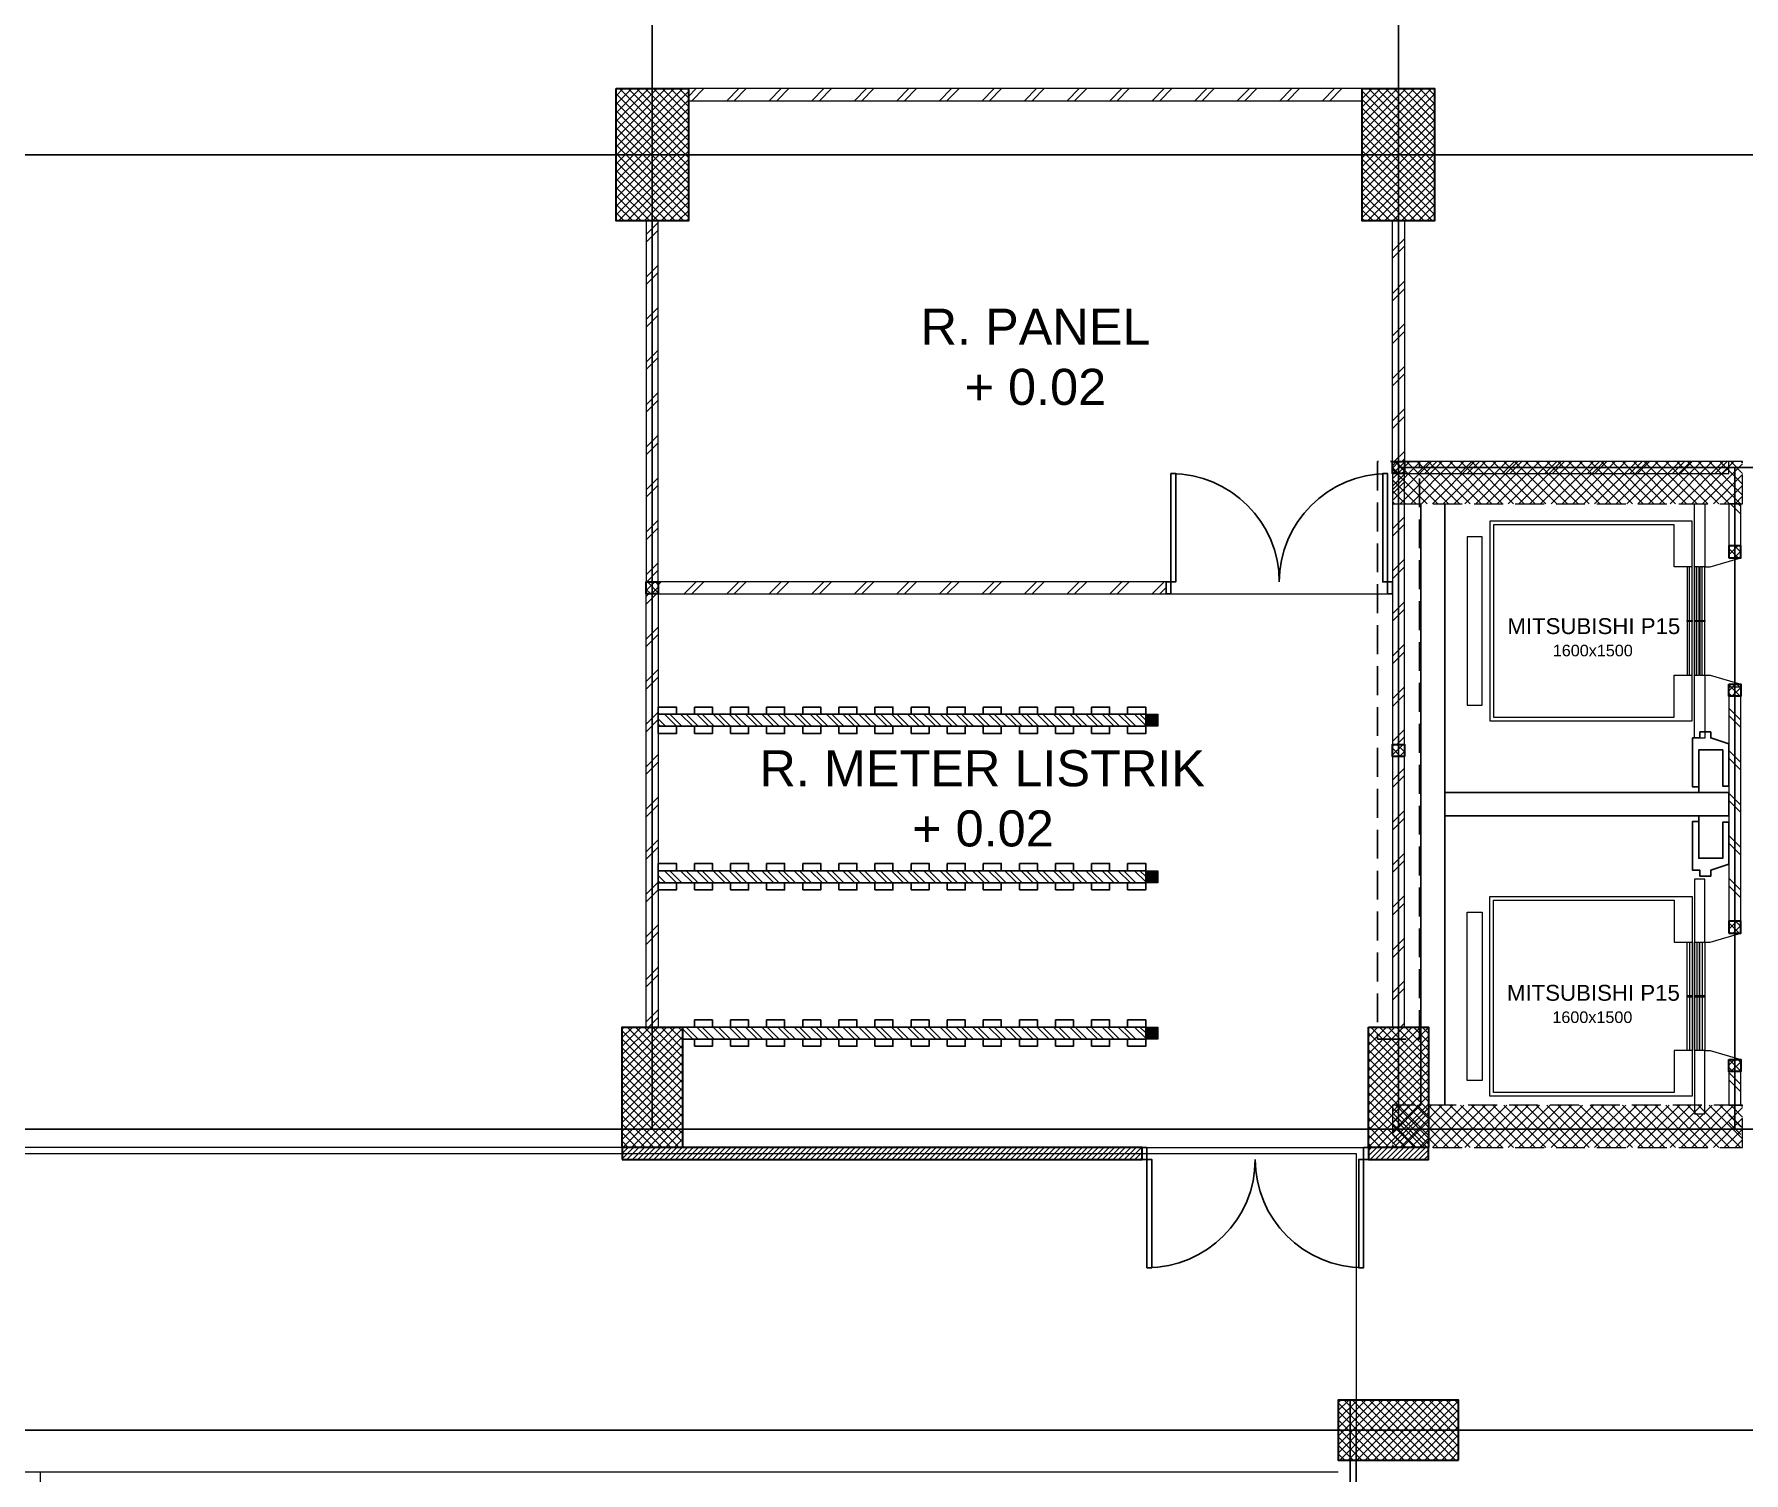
# Model space of a CAD drawing. Header units: inches. Extents: x -1 to 125, y -2 to 87.
# Drawn here: x 34.97 to 49.17, y 56.76 to 68.72 of the extents above; entities that cross this region are included whole.
import ezdxf
from ezdxf.enums import TextEntityAlignment as Align

# ---------------------------------------------------------------- set-up
doc = ezdxf.new("R2010")
doc.units = ezdxf.units.IN
doc.header["$MEASUREMENT"] = 0
doc.linetypes.add('ACAD_ISO02W100', pattern=[15, 12, -3])
doc.layers.get('defpoints').update_dxf_attribs({"color": 1})
for name, color, linetype in [('AR_BETON', 150, 'Continuous'), ('dinding', 3, 'Continuous'), ('Kusen', 30, 'Continuous'), ('pvc', 12, 'Continuous')]:
    doc.layers.add(name, color=color, linetype=linetype)
for name, color, linetype, lineweight in [('ars', 11, 'Continuous', 0), ('ars @ 1', 11, 'Continuous', 0), ('ARSIR @ 1', 31, 'Continuous', 5), ('ARSIR KOLOM @ 1', 8, 'Continuous', 13), ('KOL', 1, 'Continuous', 30), ('KOLOM', 4, 'Continuous', 9), ('lan', 7, 'Continuous', 15), ('LIFT', 15, 'Continuous', 15), ('NOT', 7, 'Continuous', 20), ('tem', 5, 'Continuous', 20), ('u', 6, 'Continuous', 20)]:
    doc.layers.add(name, color=color, linetype=linetype, lineweight=lineweight)
doc.layers.add('as', color=1, linetype='Continuous', plot=False)
doc.layers.add('POLYLINE TPAK', color=4, linetype='Continuous', lineweight=20, plot=False)
doc.styles.get("Standard").update_dxf_attribs({"font": 'arial.ttf'})
pattern_1 = [(45, (0, -5), (-0.03535534, 0.03535534), []), (135, (0, -5), (-0.03535534, -0.03535534), [])]

# ---------------------------------------------------------------- blocks, each defined once
blk = doc.blocks.new('k1')
at = {"layer": 'ars'}
h = blk.add_hatch(dxfattribs=at)
h.set_pattern_fill('_USER', color=256, scale=0.05, angle=45, double=1, pattern_type=0)
h.set_pattern_definition(pattern_1)
h.paths.add_polyline_path([(-0.3, -0.55), (0.3, -0.55), (0.3, 0.55), (-0.3, 0.55)])
at = {"layer": 'KOL'}
blk.add_lwpolyline([(-0.3, -0.55), (0.3, -0.55), (0.3, 0.55), (-0.3, 0.55)], close=True, dxfattribs=at)
blk = doc.blocks.new('k2')
at = {"layer": 'ars'}
h = blk.add_hatch(dxfattribs=at)
h.set_pattern_fill('_USER', color=256, scale=0.05, angle=45, double=1, pattern_type=0)
h.set_pattern_definition(pattern_1)
h.paths.add_polyline_path([(-0.25, -0.5), (0.25, -0.5), (0.25, 0.5), (-0.25, 0.5)])
at = {"layer": 'KOL'}
blk.add_lwpolyline([(-0.25, -0.5), (0.25, -0.5), (0.25, 0.5), (-0.25, 0.5)], close=True, dxfattribs=at)
blk = doc.blocks.new('K 10.10')
at = {"layer": 'ars'}
h = blk.add_hatch(dxfattribs=at)
h.set_pattern_fill('_USER', color=256, scale=0.05, angle=45, double=1, pattern_type=0)
h.set_pattern_definition([(45, (0, 0), (-0.035355339, 0.035355339), []), (135, (0, 0), (-0.035355339, -0.035355339), [])])
h.paths.add_polyline_path([(1560.538, 1380.407), (1560.638, 1380.407), (1560.638, 1380.507), (1560.538, 1380.507)])
at = {"layer": 'KOL'}
blk.add_lwpolyline([(1560.538, 1380.407), (1560.638, 1380.407), (1560.638, 1380.507), (1560.538, 1380.507)], close=True, dxfattribs=at)
blk = doc.blocks.new('KLOPRAK-10')
at = {"layer": 'ARSIR KOLOM @ 1'}
blk.add_hatch(color=256, dxfattribs=at).paths.add_polyline_path([(390.015, -20.575), (390.115, -20.575), (390.115, -20.475), (390.015, -20.475)])
at = {"layer": 'as'}
blk.add_line((390.115, -20.475), (390.015, -20.575), dxfattribs=at)
blk.add_lwpolyline([(390.015, -20.475), (390.115, -20.575)], dxfattribs=at)
at = {"layer": 'KOLOM'}
blk.add_lwpolyline([(390.015, -20.575), (390.115, -20.575), (390.115, -20.475), (390.015, -20.475)], close=True, dxfattribs=at)
blk = doc.blocks.new('LIFT PENUMPANG')
at = {"layer": 'LIFT'}
for points in [[(-0.705, 1.955), (-0.705, 1.83), (0.695, 1.83), (0.695, 1.955)], [(-0.835, 1.765), (-0.835, 0.085), (0.825, 0.085), (0.825, 1.765)], [(-0.805, 1.735), (-0.805, 0.235), (-0.455, 0.235), (-0.455, 0.085), (0.445, 0.085), (0.445, 0.235), (0.795, 0.235), (0.795, 1.735)], [(-0.455, 0.085), (0.445, 0.085), (0.445, 0.125), (-0.455, 0.125)], [(-0.455, 0.105), (0.445, 0.105), (0.445, 0.125), (-0.455, 0.125)], [(-0.455, 0.025), (0.445, 0.025), (0.445, 0.065), (-0.455, 0.065)], [(-0.455, 0.045), (0.445, 0.045), (0.445, 0.065), (-0.455, 0.065)], [(-0.455, -0.02), (0.445, -0.02), (0.445, 0.02), (-0.455, 0.02)], [(-0.455, 0), (0.445, 0), (0.445, 0.02), (-0.455, 0.02)], [(-0.01, 0.125), (0, 0.125), (0, 0.085), (-0.01, 0.085)], [(-0.01, 0.065), (0, 0.065), (0, 0.025), (-0.01, 0.025)], [(-0.01, 0.02), (0, 0.02), (0, -0.02), (-0.01, -0.02)]]:
    blk.add_lwpolyline(points, close=True, dxfattribs=at)
for points in [[(-0.455, -0.02), (-0.98, -0.02), (-0.98, 0.065), (0.97, 0.065), (0.97, -0.02), (0.445, -0.02)], [(-0.455, -0.02), (-0.455, -0.065), (-0.53, -0.32)], [(0.445, -0.02), (0.445, -0.065), (0.52, -0.32)]]:
    blk.add_lwpolyline(points, dxfattribs=at)
at = {"layer": 'KOLOM', "extrusion": (0, 0, -1), "zscale": -1, "rotation": 270}
blk.add_blockref('K 10.10', (-1379.877, 1560.318), dxfattribs=at)
at = {"layer": 'KOLOM', "extrusion": (0, 0, -1), "xscale": -1, "zscale": -1, "rotation": 90}
blk.add_blockref('K 10.10', (1379.887, 1560.318), dxfattribs=at)
blk = doc.blocks.new('P.60')
at = {"layer": 'Kusen'}
for points in [[(1472.835, 997.535), (1472.875, 997.535), (1472.875, 997.435), (1472.835, 997.435)], [(1472.875, 996.885), (1472.915, 996.885), (1472.915, 997.435), (1472.875, 997.435)], [(1473.475, 997.535), (1473.515, 997.535), (1473.515, 997.435), (1473.475, 997.435)]]:
    blk.add_lwpolyline(points, close=True, dxfattribs=at)
blk.add_arc((1472.895, 997.466), 0.581, 268.0266, 356.9943, dxfattribs=at)
blk = doc.blocks.new('LIFT TENGAH')
at = {"layer": 'ars'}
h = blk.add_hatch(dxfattribs=at)
h.set_pattern_fill('TEMBOK', color=256, scale=0.25)
h.set_pattern_definition([(45, (1.7978, -8.52464), (-0.1767767, 0.1767767), []), (45, (1.8603, -8.52464), (-0.1767767, 0.1767767), [])])
h.paths.add_polyline_path([(4.185, 5.6), (3.81, 5.6), (3.81, 5.7), (4.185, 5.7)])
h = blk.add_hatch(dxfattribs=at)
h.set_pattern_fill('TEMBOK', color=256, scale=0.25)
h.set_pattern_definition([(45, (3.0728, -8.52464), (-0.1767767, 0.1767767), []), (45, (3.1353, -8.52464), (-0.1767767, 0.1767767), [])])
h.paths.add_polyline_path([(5.395, 5.6), (5.085, 5.6), (5.085, 5.7), (5.395, 5.7)])
h = blk.add_hatch(dxfattribs=at)
h.set_pattern_fill('TEMBOK', color=256, scale=0.25)
h.set_pattern_definition([(45, (3.9628, -8.52464), (-0.1767767, 0.1767767), []), (45, (4.0253, -8.52464), (-0.1767767, 0.1767767), [])])
h.paths.add_polyline_path([(6.285, 5.6), (6.075, 5.6), (6.075, 5.7), (6.285, 5.7)])
h = blk.add_hatch(dxfattribs=at)
h.set_pattern_fill('TEMBOK', color=256, scale=0.25)
h.set_pattern_definition([(45, (25.7678, -10.47464), (-0.1767767, 0.1767767), []), (45, (25.8303, -10.47464), (-0.1767767, 0.1767767), [])])
h.paths.add_polyline_path([(-0.115, 5.07), (-0.015, 5.07), (-0.015, 5.6), (-0.115, 5.6)])
h = blk.add_hatch(dxfattribs=at)
h.set_pattern_fill('TEMBOK', color=256, scale=0.25)
h.set_pattern_definition([(45, (29.5928, -10.47464), (-0.1767767, 0.1767767), []), (45, (29.6553, -10.47464), (-0.1767767, 0.1767767), [])])
h.paths.add_polyline_path([(3.71, 4.4), (3.81, 4.4), (3.81, 5.6), (3.71, 5.6)])
h = blk.add_hatch(dxfattribs=at)
h.set_pattern_fill('TEMBOK', color=256, scale=0.25)
h.set_pattern_definition([(45, (-33.865, -7.775), (-0.1767767, 0.1767767), []), (45, (-33.8025, -7.775), (-0.1767767, 0.1767767), [])])
h.paths.add_polyline_path([(6.285, 5.6), (6.385, 5.6), (6.385, 5.1), (6.285, 5.1)])
h = blk.add_hatch(dxfattribs=at)
h.set_pattern_fill('TEMBOK', color=256, scale=0.25)
h.set_pattern_definition([(45, (30.8678, -10.87464), (-0.1767767, 0.1767767), []), (45, (30.9303, -10.87464), (-0.1767767, 0.1767767), [])])
h.paths.add_polyline_path([(4.985, 4.4), (5.085, 4.4), (5.085, 5.2), (4.985, 5.2)])
h = blk.add_hatch(dxfattribs=at)
h.set_pattern_fill('TEMBOK', color=256, scale=0.25)
h.set_pattern_definition([(45, (-0.87266, -7.475), (-0.1767767, 0.1767767), []), (45, (-0.81016, -7.475), (-0.1767767, 0.1767767), [])])
h.paths.add_polyline_path([(6.385, 3.2), (6.385, 5), (6.285, 5), (6.285, 3.2)])
h = blk.add_hatch(dxfattribs=at)
h.set_pattern_fill('TEMBOK', color=256, scale=0.25)
h.set_pattern_definition([(45, (29.5928, -11.77464), (-0.1767767, 0.1767767), []), (45, (29.6553, -11.77464), (-0.1767767, 0.1767767), [])])
h.paths.add_polyline_path([(3.71, 3.78), (3.81, 3.78), (3.81, 4.3), (3.71, 4.3)])
h = blk.add_hatch(dxfattribs=at)
h.set_pattern_fill('TEMBOK', color=256, scale=0.25)
h.set_pattern_definition([(315, (-4.09, 47.955), (-0.1767767, -0.1767767), []), (315, (-4.0275, 47.955), (-0.1767767, -0.1767767), [])])
h.paths.add_polyline_path([(3.81, 4.4), (3.81, 4.3), (4.305, 4.3), (4.305, 4.4)])
h = blk.add_hatch(dxfattribs=at)
h.set_pattern_fill('TEMBOK', color=256, scale=0.25)
h.set_pattern_definition([(315, (-2.11, 47.955), (-0.1767767, -0.1767767), []), (315, (-2.0475, 47.955), (-0.1767767, -0.1767767), [])])
h.paths.add_polyline_path([(6.285, 4.3), (5.085, 4.3), (5.085, 4.4), (6.285, 4.4)])
h = blk.add_hatch(dxfattribs=at)
h.set_pattern_fill('TEMBOK', color=256, scale=0.25)
h.set_pattern_definition([(45, (25.7678, -13.14964), (-0.1767767, 0.1767767), []), (45, (25.8303, -13.14964), (-0.1767767, 0.1767767), [])])
h.paths.add_polyline_path([(-0.115, 1.875), (-0.015, 1.875), (-0.015, 3.82), (-0.115, 3.82)])
h = blk.add_hatch(dxfattribs=at)
h.set_pattern_fill('TEMBOK', color=256, scale=0.25)
h.set_pattern_definition([(45, (25.7678, -14.92464), (-0.1767767, 0.1767767), []), (45, (25.8303, -14.92464), (-0.1767767, 0.1767767), [])])
h.paths.add_polyline_path([(-0.115, 0.35), (-0.015, 0.35), (-0.015, 0.625), (-0.115, 0.625)])
at = {"layer": 'ars @ 1'}
h = blk.add_hatch(dxfattribs=at)
h.set_pattern_fill('TEMBOK', color=256, scale=0.25)
h.set_pattern_definition([(45, (1555.54661, -439.5552), (-0.176776695, 0.176776695), []), (45, (1555.60911, -439.5552), (-0.176776695, 0.176776695), [])])
h.paths.add_polyline_path([(3.81, 3), (3.81, 2.9), (6.285, 2.9), (6.285, 3)])
h = blk.add_hatch(dxfattribs=at)
h.set_pattern_fill('TEMBOK', color=256, scale=0.25)
h.set_pattern_definition([(45, (1555.45412, -401.6752), (-0.176776695, 0.176776695), []), (45, (1555.51662, -401.6752), (-0.176776695, 0.176776695), [])])
h.paths.add_polyline_path([(6.285, 0.1), (6.385, 0.1), (6.385, 2.4), (6.285, 2.4)])
h = blk.add_hatch(dxfattribs=at)
h.set_pattern_fill('TEMBOK', color=256, scale=0.25)
h.set_pattern_definition([(315, (1555.01661, 442.5552), (-0.176776695, -0.176776695), []), (315, (1555.07911, 442.5552), (-0.176776695, -0.176776695), [])])
h.paths.add_polyline_path([(3.81, 0.1), (3.71, 0.1), (3.71, 0.775), (3.81, 0.775)])
h = blk.add_hatch(dxfattribs=at)
h.set_pattern_fill('TEMBOK', color=256, scale=0.25)
h.set_pattern_definition([(315, (1555.54661, 442.5552), (-0.176776695, -0.176776695), []), (315, (1555.60911, 442.5552), (-0.176776695, -0.176776695), [])])
h.paths.add_polyline_path([(4.088, 0), (4.088, 0.1), (3.81, 0.1), (3.81, 0)])
at = {"layer": 'KOLOM'}
h = blk.add_hatch(dxfattribs=at)
h.set_pattern_fill('ANSI37', color=256, scale=0.02, style=0)
h.set_pattern_definition([(45, (244.1281, -148.2583), (-0.04490128, 0.04490128), []), (135, (244.1281, -148.2583), (-0.04490128, -0.04490128), [])])
h.paths.add_polyline_path([(0, 5.35), (0, 5.7), (-2.91, 5.7), (-2.91, 5.35)])
h = blk.add_hatch(dxfattribs=at)
h.set_pattern_fill('ANSI37', color=256, scale=0.02, style=0)
h.set_pattern_definition([(45, (244.1281, -153.6083), (-0.04490128, 0.04490128), []), (135, (244.1281, -153.6083), (-0.04490128, -0.04490128), [])])
h.paths.add_polyline_path([(0, 0), (0, 0.35), (-2.91, 0.35), (-2.91, 0)])
h = blk.add_hatch(dxfattribs=at)
h.set_pattern_fill('ANSI37', color=256, scale=0.02, style=0)
h.set_pattern_definition([(45, (250.513103, -153.6083), (-0.04490128, 0.04490128), []), (135, (250.513103, -153.6083), (-0.04490128, -0.04490128), [])])
h.paths.add_polyline_path([(4.088, 0.35), (4.088, 0), (6.385, 0), (6.385, 0.35)])
for p, q in [((5.995, 5.7), (5.435, 5.7)), ((6.035, 5.6), (5.435, 5.6)), ((4.985, 4.4), (3.81, 5.4)), ((3.81, 4.4), (4.985, 5.2))]:
    blk.add_line(p, q)
for points in [[(3.81, 5.4), (4.185, 5.4)], [(6.285, 5.4), (5.047, 4.4)], [(5.085, 5.4), (6.285, 5.4)], [(5.085, 5.4), (6.285, 4.4)]]:
    blk.add_lwpolyline(points)
at = {"layer": 'AR_BETON'}
for p, q in [((-2.675, 5.35), (-2.675, 0.35)), ((-2.475, 5.35), (-2.475, 0.35))]:
    blk.add_line(p, q, dxfattribs=at)
for points in [[(-0.365, 2.991), (-0.365, 3.297), (-0.165, 3.297), (-0.165, 2.997), (-0.115, 2.997), (-0.115, 3.347), (-0.265, 3.397), (-0.265, 3.447), (-0.355, 3.447), (-0.355, 3.397), (-0.415, 3.397), (-0.415, 2.991), (-0.365, 2.991)], [(-0.365, 3.297), (-0.365, 2.945)], [(-0.365, 2.704), (-0.365, 2.397), (-0.165, 2.397), (-0.165, 2.697), (-0.115, 2.697), (-0.115, 2.347), (-0.265, 2.297), (-0.265, 2.247), (-0.355, 2.247), (-0.355, 2.297), (-0.415, 2.297), (-0.415, 2.704), (-0.365, 2.704)], [(-0.365, 2.397), (-0.365, 2.75)]]:
    blk.add_lwpolyline(points, dxfattribs=at)
blk.add_lwpolyline([(-2.475, 2.75), (-0.115, 2.75), (-0.115, 2.945), (-2.475, 2.945)], close=True, dxfattribs=at)
at = {"layer": 'ars'}
for p, q in [((6.412, 4.25), (6.385, 4.25)), ((6.412, 4.25), (6.385, 4.25)), ((6.425, 0.144), (6.425, 4.225)), ((6.488, 0.206), (6.488, 4.225)), ((6.425, 3.95), (6.385, 3.95)), ((6.425, 3.65), (6.385, 3.65)), ((6.425, 3.35), (6.385, 3.35)), ((6.425, 3.05), (6.385, 3.05)), ((6.425, 2.75), (6.385, 2.75)), ((6.425, 2.45), (6.385, 2.45)), ((6.425, 2.15), (6.385, 2.15)), ((6.425, 1.85), (6.385, 1.85))]:
    blk.add_line(p, q, dxfattribs=at)
for radius, start, end in [(0.0512, 307.5719, 232.4281), (0.0312, 0, 180)]:
    blk.add_arc((6.456, 4.225), radius, start, end, dxfattribs=at)
at = {"layer": 'as'}
for p, q in [((-0.065, 0.05), (-0.065, 5.55)), ((3.76, 0.05), (3.76, 5.55))]:
    blk.add_line(p, q, dxfattribs=at)
at = {"layer": 'defpoints', "color": 2, "linetype": 'ACAD_ISO02W100', "ltscale": 0.02}
blk.add_lwpolyline([(-3.035, 4.8), (-2.685, 4.8), (-2.685, 0), (-3.035, 0)], close=True, dxfattribs=at)
at = {"layer": 'KOLOM', "linetype": 'ACAD_ISO02W100', "ltscale": 0.02}
for points in [[(-2.91, 5.7), (0, 5.7), (0, 5.35), (-2.91, 5.35)], [(-2.91, 0.35), (0, 0.35), (0, 0), (-2.91, 0)], [(4.088, 0.35), (6.385, 0.35), (6.385, 0), (4.088, 0)]]:
    blk.add_lwpolyline(points, close=True, dxfattribs=at)
at = {"layer": 'Kusen'}
for points in [[(3.71, 3.78), (3.71, 3.74), (3.81, 3.74), (3.81, 3.78)], [(3.71, 3.04), (3.71, 3), (3.81, 3), (3.81, 3.04)], [(3.81, 3.08), (3.81, 3.04), (4.51, 3.04), (4.51, 3.08)]]:
    blk.add_lwpolyline(points, close=True, dxfattribs=at)
blk.add_arc((3.81, 3.04), 0.7, 0, 90, dxfattribs=at)
at = {"layer": 'lan'}
for p, q in [((6.425, 4.15), (6.385, 4.15)), ((6.425, 3.85), (6.385, 3.85)), ((3.71, 3.74), (3.71, 3.04)), ((6.425, 3.55), (6.385, 3.55)), ((6.425, 3.25), (6.385, 3.25)), ((6.425, 2.95), (6.385, 2.95)), ((6.425, 2.65), (6.385, 2.65)), ((6.425, 2.35), (6.385, 2.35)), ((6.425, 2.05), (6.385, 2.05)), ((6.425, 1.75), (6.385, 1.75))]:
    blk.add_line(p, q, dxfattribs=at)
at = {"layer": 'tem'}
for points in [[(4.185, 5.6), (3.81, 5.6), (3.81, 5.7), (4.185, 5.7)], [(5.395, 5.6), (5.085, 5.6), (5.085, 5.7), (5.395, 5.7)], [(6.285, 5.6), (6.075, 5.6), (6.075, 5.7), (6.285, 5.7)], [(3.81, 4.4), (3.71, 4.4), (3.71, 5.6), (3.81, 5.6)], [(6.385, 4.4), (6.385, 5.6), (6.285, 5.6), (6.285, 4.4)], [(-0.015, 5.07), (-0.115, 5.07), (-0.115, 5.35), (-0.015, 5.35)], [(5.085, 4.4), (4.985, 4.4), (4.985, 5.2), (5.085, 5.2)], [(3.81, 3.78), (3.71, 3.78), (3.71, 4.3), (3.81, 4.3)], [(4.305, 4.3), (3.81, 4.3), (3.81, 4.4), (4.305, 4.4)], [(4.345, 4.4), (4.945, 4.4), (4.945, 4.3), (4.345, 4.3)], [(6.285, 4.3), (5.085, 4.3), (5.085, 4.4), (6.285, 4.4)], [(6.385, 3), (6.385, 4.3), (6.285, 4.3), (6.285, 3)], [(-0.015, 1.875), (-0.115, 1.875), (-0.115, 3.82), (-0.015, 3.82)], [(3.81, 3), (3.81, 2.9), (6.285, 2.9), (6.285, 3)], [(3.81, 2.025), (3.71, 2.025), (3.71, 2.9), (3.81, 2.9)], [(6.285, 0.35), (6.385, 0.35), (6.385, 2.9), (6.285, 2.9)], [(3.81, 0.1), (3.71, 0.1), (3.71, 0.775), (3.81, 0.775)], [(-0.015, 0.35), (-0.115, 0.35), (-0.115, 0.7), (-0.015, 0.7)], [(3.81, 0), (3.81, 0.1), (4.088, 0.1), (4.088, 0)]]:
    blk.add_lwpolyline(points, close=True, dxfattribs=at)
for p, rotation in [((-0.335, 4.45), 90), ((4.03, 1.395), 270)]:
    blk.add_blockref('LIFT PENUMPANG', p, dxfattribs=dict(rotation=rotation))
at = {"xscale": -1, "rotation": 90}
blk.add_blockref('LIFT PENUMPANG', (-0.335, 1.32), dxfattribs=at)
at = {"layer": 'KOLOM', "extrusion": (0, 0, -1), "xscale": -1, "zscale": -1, "rotation": 180}
for p in [(-1564.348, 1386.107), (-1566.923, 1386.107), (-1564.348, 1384.807), (-1565.623, 1384.807), (-1566.923, 1384.807), (-1564.348, 1383.407), (-1566.923, 1383.407), (-1564.348, 1380.507)]:
    blk.add_blockref('K 10.10', p, dxfattribs=at)
at = {"layer": 'Kusen', "rotation": 180}
blk.add_blockref('P.60', (1478.91, 1003.135), dxfattribs=at)
at = {"layer": 'Kusen', "xscale": -1}
blk.add_blockref('P.60', (1477.82, -993.135), dxfattribs=at)
blk = doc.blocks.new('A-DAS')
at = {"layer": 'ars'}
h = blk.add_hatch(dxfattribs=at)
h.set_pattern_fill('TEMBOK', color=256, scale=0.25)
h.set_pattern_definition([(45, (-13, -1.555), (-0.1767767, 0.1767767), []), (45, (-12.9375, -1.555), (-0.1767767, 0.1767767), [])])
h.paths.add_polyline_path([(-13.05, 50.1), (-12.95, 50.1), (-12.95, 53.1), (-13.05, 53.1)])
h = blk.add_hatch(dxfattribs=at)
h.set_pattern_fill('TEMBOK', color=256, scale=0.25)
h.set_pattern_definition([(45, (-81.2, 4.52), (-0.1767767, 0.1767767), []), (45, (-81.1375, 4.52), (-0.1767767, 0.1767767), [])])
h.paths.add_polyline_path([(-6.75, 53.1), (-6.85, 53.1), (-6.85, 51.1), (-6.75, 51.1)])
h = blk.add_hatch(dxfattribs=at)
h.set_pattern_fill('TEMBOK', color=256, scale=0.25)
h.set_pattern_definition([(45, (-14.2027, 1.325), (-0.1767767, 0.1767767), []), (45, (-14.1402, 1.325), (-0.1767767, 0.1767767), [])])
h.paths.add_polyline_path([(-6.85, 51), (-6.75, 51), (-6.75, 48.75), (-6.85, 48.75)])
h = blk.add_hatch(dxfattribs=at)
h.set_pattern_fill('TEMBOK', color=256, scale=0.25)
h.set_pattern_definition([(45, (-13, -4.9175), (-0.1767767, 0.1767767), []), (45, (-12.9375, -4.9175), (-0.1767767, 0.1767767), [])])
h.paths.add_polyline_path([(-13.05, 46.4), (-12.95, 46.4), (-12.95, 50), (-13.05, 50)])
h = blk.add_hatch(dxfattribs=at)
h.set_pattern_fill('TEMBOK', color=256, scale=0.25)
h.set_pattern_definition([(45, (-14.2027, 3.125), (-0.1767767, 0.1767767), []), (45, (-14.1402, 3.125), (-0.1767767, 0.1767767), [])])
h.paths.add_polyline_path([(-6.85, 48.65), (-6.75, 48.65), (-6.75, 46.4), (-6.85, 46.4)])
h = blk.add_hatch(dxfattribs=at)
h.set_pattern_fill('ANSI31', color=256, scale=0.01, style=0)
h.set_pattern_definition([(45, (-28.55, 45.3), (-0.02245064, 0.02245064), [])])
h.paths.add_polyline_path([(-13.25, 45.3), (-8.93, 45.3), (-8.93, 45.4), (-13.25, 45.4)])
h = blk.add_hatch(dxfattribs=at)
h.set_pattern_fill('ANSI31', color=256, scale=0.01, style=0)
h.set_pattern_definition([(45, (-24.26, 45.3), (-0.02245064, 0.02245064), [])])
h.paths.add_polyline_path([(-7.05, 45.3), (-6.55, 45.3), (-6.55, 45.4), (-7.05, 45.4)])
at = {"layer": 'ars @ 1'}
h = blk.add_hatch(dxfattribs=at)
h.set_pattern_fill('TEMBOK', color=256, scale=0.25)
h.set_pattern_definition([(45, (1576.81912, -340.63282), (-0.176776695, 0.176776695), []), (45, (1576.88162, -340.63282), (-0.176776695, 0.176776695), [])])
h.paths.add_polyline_path([(-7.1, 54.2), (-7.1, 54.1), (-12.7, 54.1), (-12.7, 54.2)])
h = blk.add_hatch(dxfattribs=at)
h.set_pattern_fill('TEMBOK', color=256, scale=0.25, style=0, double=1)
h.set_pattern_definition([(45, (1582.76912, -384.53282), (-0.176776695, 0.176776695), []), (45, (1582.83162, -384.53282), (-0.176776695, 0.176776695), [])])
h.paths.add_polyline_path([(-4.055, 51), (-4.055, 51.1), (-6.75, 51.1), (-6.75, 51)])
h = blk.add_hatch(dxfattribs=at)
h.set_pattern_fill('TEMBOK', color=256, scale=0.25, style=0, double=1)
h.set_pattern_definition([(45, (1576.81912, -344.73282), (-0.176776695, 0.176776695), []), (45, (1576.88162, -344.73282), (-0.176776695, 0.176776695), [])])
h.paths.add_polyline_path([(-8.73, 50.1), (-8.73, 50), (-12.95, 50), (-12.95, 50.1)])
at = {"layer": 'ARSIR @ 1'}
h = blk.add_hatch(dxfattribs=at)
h.set_pattern_fill('ANSI32', color=256, scale=0.01, style=0, double=1)
h.set_pattern_definition([(135, (-13.92567, 48.9), (-0.067352, -0.067352), []), (135, (-13.92567, 48.9449), (-0.067352, -0.067352), [])])
h.paths.add_polyline_path([(-8.9, 49), (-8.9, 48.9), (-12.95, 48.9), (-12.95, 49)])
h = blk.add_hatch(dxfattribs=at)
h.set_pattern_fill('ANSI32', color=256, scale=0.01, style=0, double=1)
h.set_pattern_definition([(135, (-13.92567, 48.9), (-0.067352, -0.067352), []), (135, (-13.92567, 48.9449), (-0.067352, -0.067352), [])])
h.paths.add_polyline_path([(-8.9, 49), (-8.9, 48.9), (-12.95, 48.9), (-12.95, 49)])
h = blk.add_hatch(dxfattribs=at)
h.set_pattern_fill('ANSI32', color=256, scale=0.01, style=0, double=1)
h.set_pattern_definition([(135, (-13.92567, 48.9), (-0.067352, -0.067352), []), (135, (-13.92567, 48.9449), (-0.067352, -0.067352), [])])
h.paths.add_polyline_path([(-8.9, 49), (-8.9, 48.9), (-12.95, 48.9), (-12.95, 49)])
h = blk.add_hatch(dxfattribs=at)
h.set_pattern_fill('ANSI32', color=256, scale=0.01, style=0, double=1)
h.set_pattern_definition([(135, (-13.92567, 47.6), (-0.067352, -0.067352), []), (135, (-13.92567, 47.6449), (-0.067352, -0.067352), [])])
h.paths.add_polyline_path([(-8.9, 47.7), (-8.9, 47.6), (-12.95, 47.6), (-12.95, 47.7)])
h = blk.add_hatch(dxfattribs=at)
h.set_pattern_fill('ANSI32', color=256, scale=0.01, style=0, double=1)
h.set_pattern_definition([(135, (-13.92567, 47.6), (-0.067352, -0.067352), []), (135, (-13.92567, 47.6449), (-0.067352, -0.067352), [])])
h.paths.add_polyline_path([(-8.9, 47.7), (-8.9, 47.6), (-12.95, 47.6), (-12.95, 47.7)])
h = blk.add_hatch(dxfattribs=at)
h.set_pattern_fill('ANSI32', color=256, scale=0.01, style=0, double=1)
h.set_pattern_definition([(135, (-13.92567, 47.6), (-0.067352, -0.067352), []), (135, (-13.92567, 47.6449), (-0.067352, -0.067352), [])])
h.paths.add_polyline_path([(-8.9, 47.7), (-8.9, 47.6), (-12.95, 47.6), (-12.95, 47.7)])
h = blk.add_hatch(dxfattribs=at)
h.set_pattern_fill('ANSI32', color=256, scale=0.01, style=0, double=1)
h.set_pattern_definition([(135, (-13.92567, 46.3), (-0.067352, -0.067352), []), (135, (-13.92567, 46.3449), (-0.067352, -0.067352), [])])
h.paths.add_polyline_path([(-8.9, 46.4), (-8.9, 46.3), (-12.75, 46.3), (-12.75, 46.4)])
h = blk.add_hatch(dxfattribs=at)
h.set_pattern_fill('ANSI32', color=256, scale=0.01, style=0, double=1)
h.set_pattern_definition([(135, (-13.92567, 46.3), (-0.067352, -0.067352), []), (135, (-13.92567, 46.3449), (-0.067352, -0.067352), [])])
h.paths.add_polyline_path([(-8.9, 46.4), (-8.9, 46.3), (-12.75, 46.3), (-12.75, 46.4)])
h = blk.add_hatch(dxfattribs=at)
h.set_pattern_fill('ANSI32', color=256, scale=0.01, style=0, double=1)
h.set_pattern_definition([(135, (-13.92567, 46.3), (-0.067352, -0.067352), []), (135, (-13.92567, 46.3449), (-0.067352, -0.067352), [])])
h.paths.add_polyline_path([(-8.9, 46.4), (-8.9, 46.3), (-12.75, 46.3), (-12.75, 46.4)])
blk.add_lwpolyline([(-7.2, 43.3), (-7.2, 18.05)])
at = {"layer": 'as'}
for p, q in [((-13, 58.65), (-13, 45.55)), ((-6.8, 58.65), (-6.8, 45.55)), ((-37.8, 53.65), (36.6, 53.65)), ((5.6, 51.05), (-6.8, 51.05)), ((-37.8, 45.55), (36.6, 45.55)), ((-37.8, 43.05), (-7.15, 43.05)), ((-7.15, 43.05), (5.95, 43.05)), ((-7.15, 18.3), (-7.15, 43.05))]:
    blk.add_line(p, q, dxfattribs=at)
at = {"layer": 'dinding'}
for points in [[(-8.9, 49), (-8.9, 48.9), (-12.95, 48.9), (-12.95, 49)], [(-8.9, 49), (-8.9, 48.9), (-12.95, 48.9), (-12.95, 49)], [(-8.9, 49), (-8.9, 48.9), (-12.95, 48.9), (-12.95, 49)], [(-8.9, 47.7), (-8.9, 47.6), (-12.95, 47.6), (-12.95, 47.7)], [(-8.9, 47.7), (-8.9, 47.6), (-12.95, 47.6), (-12.95, 47.7)], [(-8.9, 47.7), (-8.9, 47.6), (-12.95, 47.6), (-12.95, 47.7)], [(-8.9, 46.4), (-8.9, 46.3), (-12.75, 46.3), (-12.75, 46.4)], [(-8.9, 46.4), (-8.9, 46.3), (-12.75, 46.3), (-12.75, 46.4)], [(-8.9, 46.4), (-8.9, 46.3), (-12.75, 46.3), (-12.75, 46.4)]]:
    blk.add_lwpolyline(points, close=True, dxfattribs=at)
at = {"layer": 'KOL'}
for points in [[(-13.25, 45.3), (-8.93, 45.3), (-8.93, 45.4), (-13.25, 45.4)], [(-7.05, 45.3), (-6.55, 45.3), (-6.55, 45.4), (-7.05, 45.4)]]:
    blk.add_lwpolyline(points, close=True, dxfattribs=at)
at = {"layer": 'Kusen'}
for points in [[(-8.69, 50.1), (-8.65, 50.1), (-8.65, 51), (-8.69, 51)], [(-6.89, 50.1), (-6.93, 50.1), (-6.93, 51), (-6.89, 51)], [(-8.69, 50), (-8.73, 50), (-8.73, 50.1), (-8.69, 50.1)], [(-6.85, 50), (-6.89, 50), (-6.89, 50.1), (-6.85, 50.1)], [(-8.89, 45.4), (-8.93, 45.4), (-8.93, 45.3), (-8.89, 45.3)], [(-7.05, 45.4), (-7.09, 45.4), (-7.09, 45.3), (-7.05, 45.3)], [(-8.89, 45.3), (-8.85, 45.3), (-8.85, 44.4), (-8.89, 44.4)], [(-7.09, 45.3), (-7.13, 45.3), (-7.13, 44.4), (-7.09, 44.4)]]:
    blk.add_lwpolyline(points, close=True, dxfattribs=at)
for centre, start, end in [((-8.69, 50.1), 0, 90), ((-6.89, 50.1), 90, 180), ((-8.89, 45.3), 270, 360), ((-7.09, 45.3), 180, 270)]:
    blk.add_arc(centre, 0.9, start, end, dxfattribs=at)
at = {"layer": 'lan'}
for p, q in [((-8.69, 50), (-6.89, 50)), ((-13.25, 45.4), (-18.95, 45.4)), ((-8.89, 45.4), (-7.09, 45.4)), ((-7.3, 42.7), (-39.35, 42.7))]:
    blk.add_line(p, q, dxfattribs=at)
blk.add_lwpolyline([(-18.086, 42.7), (-18.086, 39.61, 0.414214), (-17.686, 39.21), (-10.55, 39.21), (-10.55, 34.15, 0.414214), (-10.15, 33.75), (-8.75, 33.75)], format="xyb", dxfattribs=at)
at = {"layer": 'POLYLINE TPAK', "color": 3}
blk.add_lwpolyline([(24.15, 58.85), (-25.35, 58.85), (-25.35, 60.75), (-31.65, 60.75), (-31.65, 58.85), (-38.1, 58.85), (-38.1, 45.35), (-7.15, 45.35), (-7.15, 43.3), (-7.15, 15.95), (-38.1, 15.95), (-38.1, 2.45), (-31.65, 2.45), (-31.65, 0.55), (-25.35, 0.55), (-25.35, 2.45), (24.15, 2.45)], dxfattribs=at)
at = {"layer": 'pvc'}
for points in [[(-12.95, 49.06), (-12.8, 49.06), (-12.8, 49), (-12.95, 49)], [(-12.65, 49.06), (-12.5, 49.06), (-12.5, 49), (-12.65, 49)], [(-12.35, 49.06), (-12.2, 49.06), (-12.2, 49), (-12.35, 49)], [(-12.05, 49.06), (-11.9, 49.06), (-11.9, 49), (-12.05, 49)], [(-11.75, 49.06), (-11.6, 49.06), (-11.6, 49), (-11.75, 49)], [(-11.45, 49.06), (-11.3, 49.06), (-11.3, 49), (-11.45, 49)], [(-11.15, 49.06), (-11, 49.06), (-11, 49), (-11.15, 49)], [(-10.85, 49.06), (-10.7, 49.06), (-10.7, 49), (-10.85, 49)], [(-10.55, 49.06), (-10.4, 49.06), (-10.4, 49), (-10.55, 49)], [(-10.25, 49.06), (-10.1, 49.06), (-10.1, 49), (-10.25, 49)], [(-9.95, 49.06), (-9.8, 49.06), (-9.8, 49), (-9.95, 49)], [(-9.65, 49.06), (-9.5, 49.06), (-9.5, 49), (-9.65, 49)], [(-9.35, 49.06), (-9.2, 49.06), (-9.2, 49), (-9.35, 49)], [(-9.05, 49.06), (-8.9, 49.06), (-8.9, 49), (-9.05, 49)], [(-12.95, 48.84), (-12.8, 48.84), (-12.8, 48.9), (-12.95, 48.9)], [(-12.65, 48.84), (-12.5, 48.84), (-12.5, 48.9), (-12.65, 48.9)], [(-12.35, 48.84), (-12.2, 48.84), (-12.2, 48.9), (-12.35, 48.9)], [(-12.05, 48.84), (-11.9, 48.84), (-11.9, 48.9), (-12.05, 48.9)], [(-11.75, 48.84), (-11.6, 48.84), (-11.6, 48.9), (-11.75, 48.9)], [(-11.45, 48.84), (-11.3, 48.84), (-11.3, 48.9), (-11.45, 48.9)], [(-11.15, 48.84), (-11, 48.84), (-11, 48.9), (-11.15, 48.9)], [(-10.85, 48.84), (-10.7, 48.84), (-10.7, 48.9), (-10.85, 48.9)], [(-10.55, 48.84), (-10.4, 48.84), (-10.4, 48.9), (-10.55, 48.9)], [(-10.25, 48.84), (-10.1, 48.84), (-10.1, 48.9), (-10.25, 48.9)], [(-9.95, 48.84), (-9.8, 48.84), (-9.8, 48.9), (-9.95, 48.9)], [(-9.65, 48.84), (-9.5, 48.84), (-9.5, 48.9), (-9.65, 48.9)], [(-9.35, 48.84), (-9.2, 48.84), (-9.2, 48.9), (-9.35, 48.9)], [(-9.05, 48.84), (-8.9, 48.84), (-8.9, 48.9), (-9.05, 48.9)], [(-12.95, 47.76), (-12.8, 47.76), (-12.8, 47.7), (-12.95, 47.7)], [(-12.65, 47.76), (-12.5, 47.76), (-12.5, 47.7), (-12.65, 47.7)], [(-12.35, 47.76), (-12.2, 47.76), (-12.2, 47.7), (-12.35, 47.7)], [(-12.05, 47.76), (-11.9, 47.76), (-11.9, 47.7), (-12.05, 47.7)], [(-11.75, 47.76), (-11.6, 47.76), (-11.6, 47.7), (-11.75, 47.7)], [(-11.45, 47.76), (-11.3, 47.76), (-11.3, 47.7), (-11.45, 47.7)], [(-11.15, 47.76), (-11, 47.76), (-11, 47.7), (-11.15, 47.7)], [(-10.85, 47.76), (-10.7, 47.76), (-10.7, 47.7), (-10.85, 47.7)], [(-10.55, 47.76), (-10.4, 47.76), (-10.4, 47.7), (-10.55, 47.7)], [(-10.25, 47.76), (-10.1, 47.76), (-10.1, 47.7), (-10.25, 47.7)], [(-9.95, 47.76), (-9.8, 47.76), (-9.8, 47.7), (-9.95, 47.7)], [(-9.65, 47.76), (-9.5, 47.76), (-9.5, 47.7), (-9.65, 47.7)], [(-9.35, 47.76), (-9.2, 47.76), (-9.2, 47.7), (-9.35, 47.7)], [(-9.05, 47.76), (-8.9, 47.76), (-8.9, 47.7), (-9.05, 47.7)], [(-12.95, 47.54), (-12.8, 47.54), (-12.8, 47.6), (-12.95, 47.6)], [(-12.65, 47.54), (-12.5, 47.54), (-12.5, 47.6), (-12.65, 47.6)], [(-12.35, 47.54), (-12.2, 47.54), (-12.2, 47.6), (-12.35, 47.6)], [(-12.05, 47.54), (-11.9, 47.54), (-11.9, 47.6), (-12.05, 47.6)], [(-11.75, 47.54), (-11.6, 47.54), (-11.6, 47.6), (-11.75, 47.6)], [(-11.45, 47.54), (-11.3, 47.54), (-11.3, 47.6), (-11.45, 47.6)], [(-11.15, 47.54), (-11, 47.54), (-11, 47.6), (-11.15, 47.6)], [(-10.85, 47.54), (-10.7, 47.54), (-10.7, 47.6), (-10.85, 47.6)], [(-10.55, 47.54), (-10.4, 47.54), (-10.4, 47.6), (-10.55, 47.6)], [(-10.25, 47.54), (-10.1, 47.54), (-10.1, 47.6), (-10.25, 47.6)], [(-9.95, 47.54), (-9.8, 47.54), (-9.8, 47.6), (-9.95, 47.6)], [(-9.65, 47.54), (-9.5, 47.54), (-9.5, 47.6), (-9.65, 47.6)], [(-9.35, 47.54), (-9.2, 47.54), (-9.2, 47.6), (-9.35, 47.6)], [(-9.05, 47.54), (-8.9, 47.54), (-8.9, 47.6), (-9.05, 47.6)], [(-12.65, 46.46), (-12.5, 46.46), (-12.5, 46.4), (-12.65, 46.4)], [(-12.35, 46.46), (-12.2, 46.46), (-12.2, 46.4), (-12.35, 46.4)], [(-12.05, 46.46), (-11.9, 46.46), (-11.9, 46.4), (-12.05, 46.4)], [(-11.75, 46.46), (-11.6, 46.46), (-11.6, 46.4), (-11.75, 46.4)], [(-11.45, 46.46), (-11.3, 46.46), (-11.3, 46.4), (-11.45, 46.4)], [(-11.15, 46.46), (-11, 46.46), (-11, 46.4), (-11.15, 46.4)], [(-10.85, 46.46), (-10.7, 46.46), (-10.7, 46.4), (-10.85, 46.4)], [(-10.55, 46.46), (-10.4, 46.46), (-10.4, 46.4), (-10.55, 46.4)], [(-10.25, 46.46), (-10.1, 46.46), (-10.1, 46.4), (-10.25, 46.4)], [(-9.95, 46.46), (-9.8, 46.46), (-9.8, 46.4), (-9.95, 46.4)], [(-9.65, 46.46), (-9.5, 46.46), (-9.5, 46.4), (-9.65, 46.4)], [(-9.35, 46.46), (-9.2, 46.46), (-9.2, 46.4), (-9.35, 46.4)], [(-9.05, 46.46), (-8.9, 46.46), (-8.9, 46.4), (-9.05, 46.4)], [(-12.65, 46.24), (-12.5, 46.24), (-12.5, 46.3), (-12.65, 46.3)], [(-12.35, 46.24), (-12.2, 46.24), (-12.2, 46.3), (-12.35, 46.3)], [(-12.05, 46.24), (-11.9, 46.24), (-11.9, 46.3), (-12.05, 46.3)], [(-11.75, 46.24), (-11.6, 46.24), (-11.6, 46.3), (-11.75, 46.3)], [(-11.45, 46.24), (-11.3, 46.24), (-11.3, 46.3), (-11.45, 46.3)], [(-11.15, 46.24), (-11, 46.24), (-11, 46.3), (-11.15, 46.3)], [(-10.85, 46.24), (-10.7, 46.24), (-10.7, 46.3), (-10.85, 46.3)], [(-10.55, 46.24), (-10.4, 46.24), (-10.4, 46.3), (-10.55, 46.3)], [(-10.25, 46.24), (-10.1, 46.24), (-10.1, 46.3), (-10.25, 46.3)], [(-9.95, 46.24), (-9.8, 46.24), (-9.8, 46.3), (-9.95, 46.3)], [(-9.65, 46.24), (-9.5, 46.24), (-9.5, 46.3), (-9.65, 46.3)], [(-9.35, 46.24), (-9.2, 46.24), (-9.2, 46.3), (-9.35, 46.3)], [(-9.05, 46.24), (-8.9, 46.24), (-8.9, 46.3), (-9.05, 46.3)]]:
    blk.add_lwpolyline(points, close=True, dxfattribs=at)
at = {"layer": 'tem'}
for points in [[(-7.1, 54.1), (-7.1, 54.2), (-12.7, 54.2), (-12.7, 54.1)], [(-6.75, 51), (-6.85, 51), (-6.85, 48.75), (-6.75, 48.75)], [(-4.055, 51), (-4.055, 51.1), (-6.75, 51.1), (-6.75, 51)], [(-8.73, 50), (-8.73, 50.1), (-12.95, 50.1), (-12.95, 50)], [(-12.95, 50), (-12.95, 46.4), (-13.05, 46.4), (-13.05, 50)], [(-6.75, 48.65), (-6.85, 48.65), (-6.85, 46.4), (-6.75, 46.4)]]:
    blk.add_lwpolyline(points, close=True, dxfattribs=at)
at = {"layer": 'tem', "ltscale": 2}
for points in [[(-13.05, 50.1), (-12.95, 50.1), (-12.95, 53.1), (-13.05, 53.1)], [(-6.85, 53.1), (-6.75, 53.1), (-6.75, 51.1), (-6.85, 51.1)]]:
    blk.add_lwpolyline(points, close=True, dxfattribs=at)
at = {"color": 2, "xscale": -1, "rotation": 180}
for p in [(-398.915, 28.425), (-398.915, 27.125), (-398.915, 25.825)]:
    blk.add_blockref('KLOPRAK-10', p, dxfattribs=at)
at = {"layer": 'KOL', "xscale": -1, "rotation": 180}
for name, p in [('k1', (-13, 53.65)), ('k1', (-6.8, 53.65)), ('k2', (-6.8, 45.9))]:
    blk.add_blockref(name, p, dxfattribs=at)
at = {"layer": 'KOL', "xscale": -1}
blk.add_blockref('k2', (-13, 45.9), dxfattribs=at)
at = {"layer": 'KOL', "rotation": 90}
blk.add_blockref('k2', (-6.8, 43.05), dxfattribs=at)
at = {"layer": 'KOLOM', "extrusion": (0, 0, -1), "zscale": -1}
for p in [(-1553.788, -1329.407), (-1547.588, -1330.407), (-1553.788, -1331.757)]:
    blk.add_blockref('K 10.10', p, dxfattribs=at)
at = {"layer": 'u', "xscale": -1, "rotation": 180}
blk.add_blockref('LIFT TENGAH', (-3.94, 51.1), dxfattribs=at)
blk = doc.blocks.new('NOTASI RUANGAN')
for tag, height, p in [('RUANG', 0.275, (0.018, 0.001)), ('ELV', 0.2, (0, -0.421))]:
    blk.add_attdef(tag, text='', height=height).set_placement(p, align=Align.MIDDLE_CENTER)

msp = doc.modelspace()

# ---------------------------------------------------------------- block references
msp.add_blockref('A-DAS', (53.1023, 14.0662))
at = {"layer": 'NOT', "xscale": 0.4808309220817932, "yscale": 0.4808309220817932, "zscale": 0.4808309220818041}
for p in [(47.91732, 63.79834), (47.91381, 60.75058)]:
    msp.add_blockref('NOTASI RUANGAN', p, dxfattribs=at).add_auto_attribs({'ELV': '1600x1500', 'RUANG': 'MITSUBISHI P15'})

# ---------------------------------------------------------------- texts
at = {"layer": 'NOT', "char_height": 0.3, "attachment_point": 7}
for s, width, insert in [('\\pi0.4887;R. PANEL\\P\\pi0.85398;+ 0.02', 2.8394144, (41.84326, 65.63336)), ('\\pi0.14191;R. METER LISTRIK\\P\\pi1.4106;+ 0.02', 3.952582, (40.85081, 61.96309))]:
    msp.add_mtext_dynamic_manual_height_columns(s, width=width, gutter_width=1, heights=[0], dxfattribs=dict(at, insert=insert))

doc.saveas('drawing.dxf')
